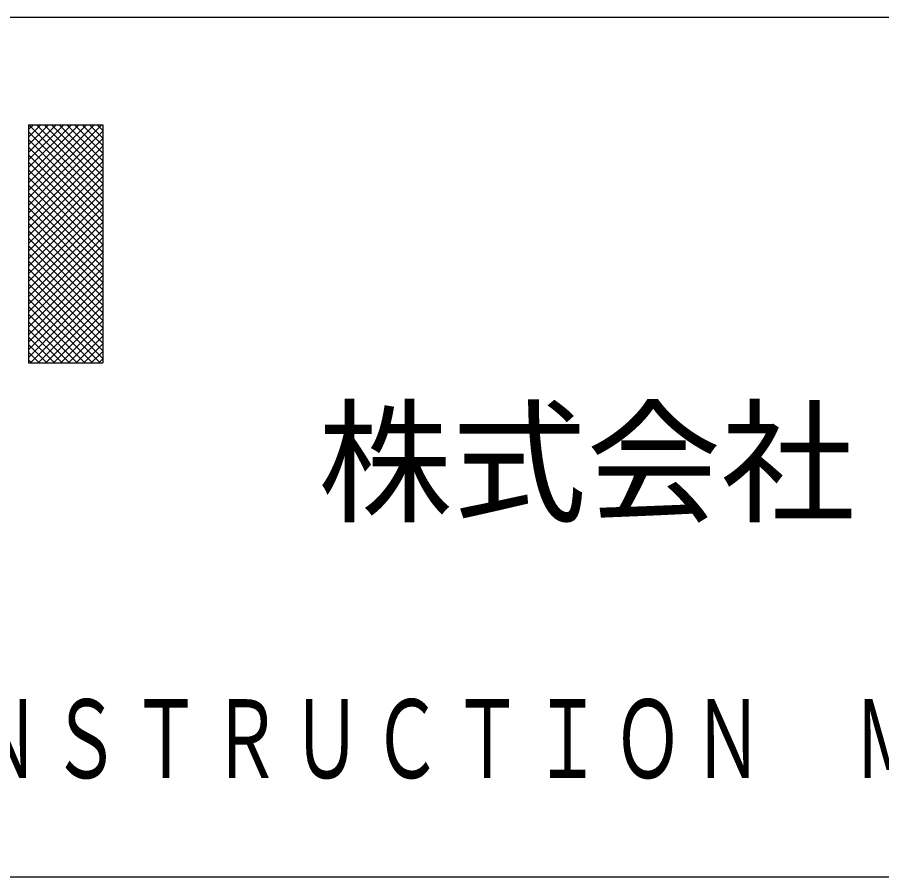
# Model space of a CAD drawing. Units: millimetres on the paper, enlarged 10 times. Extents: x -1375 to 1375, y -973 to 950.
# Drawn here: x -407 to -246.2, y -949.5 to -789.5 of the extents above; entities that cross this region are included whole.
import ezdxf
from ezdxf.enums import TextEntityAlignment as Align

# ---------------------------------------------------------------- set-up
doc = ezdxf.new("R2010")
doc.units = ezdxf.units.MM
doc.header["$LTSCALE"] = 10
doc.layers.add('F-3_太線２', color=7, linetype='Continuous')
doc.layers.add('F-5_固定文字', color=7, linetype='Continuous')
doc.styles.add('ＭＳ ゴシック', font='')
doc.styles.get('ＭＳ ゴシック').set_extended_font_data('MS Gothic')

msp = doc.modelspace()

# ---------------------------------------------------------------- linework, layer by layer
at = {"layer": 'F-3_太線２', "color": 3}
for p, q in [((-1375.33, -789.5), (1374.67, -789.5)), ((-1375.33, -949.5), (1374.67, -949.5))]:
    msp.add_line(p, q, dxfattribs=at)
at = {"layer": 'F-5_固定文字'}
for p, q in [((-404.96, -810.41), (-404.05, -809.5)), ((-404.96, -811.82), (-402.64, -809.5)), ((-404.96, -813.23), (-401.23, -809.5)), ((-404.96, -814.65), (-399.81, -809.5)), ((-404.96, -816.06), (-398.4, -809.5)), ((-404.96, -817.48), (-396.98, -809.5)), ((-404.96, -818.89), (-395.57, -809.5)), ((-404.96, -820.31), (-394.15, -809.5)), ((-404.96, -821.72), (-392.74, -809.5)), ((-404.96, -823.13), (-391.33, -809.5)), ((-404.96, -809.5), (-391.09, -809.5)), ((-404.96, -809.5), (-404.96, -853.86)), ((-404.96, -824.55), (-391.09, -810.68)), ((-404.89, -809.5), (-391.09, -823.3)), ((-403.48, -809.5), (-391.09, -821.89)), ((-402.06, -809.5), (-391.09, -820.47)), ((-400.65, -809.5), (-391.09, -819.06)), ((-399.23, -809.5), (-391.09, -817.64)), ((-397.82, -809.5), (-391.09, -816.23)), ((-396.41, -809.5), (-391.09, -814.82)), ((-394.99, -809.5), (-391.09, -813.4)), ((-393.58, -809.5), (-391.09, -811.99)), ((-392.16, -809.5), (-391.09, -810.57)), ((-391.09, -809.5), (-391.09, -853.86)), ((-404.96, -810.85), (-391.09, -824.71)), ((-404.96, -825.96), (-391.09, -812.09)), ((-404.96, -812.26), (-391.09, -826.13)), ((-404.96, -827.38), (-391.09, -813.51)), ((-404.96, -813.67), (-391.09, -827.54)), ((-404.96, -828.79), (-391.09, -814.92)), ((-404.96, -815.09), (-391.09, -828.96)), ((-404.96, -830.2), (-391.09, -816.34)), ((-404.96, -816.5), (-391.09, -830.37)), ((-404.96, -831.62), (-391.09, -817.75)), ((-404.96, -817.92), (-391.09, -831.79)), ((-404.96, -833.03), (-391.09, -819.16)), ((-404.96, -819.33), (-391.09, -833.2)), ((-404.96, -834.45), (-391.09, -820.58)), ((-404.96, -820.75), (-391.09, -834.61)), ((-404.96, -835.86), (-391.09, -821.99)), ((-404.96, -822.16), (-391.09, -836.03)), ((-404.96, -837.28), (-391.09, -823.41)), ((-404.96, -823.57), (-391.09, -837.44)), ((-404.96, -838.69), (-391.09, -824.82)), ((-404.96, -824.99), (-391.09, -838.86)), ((-404.96, -840.1), (-391.09, -826.24)), ((-404.96, -826.4), (-391.09, -840.27)), ((-404.96, -841.52), (-391.09, -827.65)), ((-404.96, -827.82), (-391.09, -841.69)), ((-404.96, -842.93), (-391.09, -829.06)), ((-404.96, -829.23), (-391.09, -843.1)), ((-404.96, -844.35), (-391.09, -830.48)), ((-404.96, -830.64), (-391.09, -844.51)), ((-404.96, -845.76), (-391.09, -831.89)), ((-404.96, -832.06), (-391.09, -845.93)), ((-404.96, -847.18), (-391.09, -833.31)), ((-404.96, -833.47), (-391.09, -847.34)), ((-404.96, -848.59), (-391.09, -834.72)), ((-404.96, -834.89), (-391.09, -848.76)), ((-404.96, -850), (-391.09, -836.13)), ((-404.96, -836.3), (-391.09, -850.17)), ((-404.96, -851.42), (-391.09, -837.55)), ((-404.96, -837.72), (-391.09, -851.58)), ((-404.96, -852.83), (-391.09, -838.96)), ((-404.96, -839.13), (-391.09, -853)), ((-404.96, -840.54), (-391.64, -853.86)), ((-404.58, -853.86), (-391.09, -840.38)), ((-404.96, -841.96), (-393.05, -853.86)), ((-403.16, -853.86), (-391.09, -841.79)), ((-404.96, -843.37), (-394.47, -853.86)), ((-401.75, -853.86), (-391.09, -843.21)), ((-404.96, -844.79), (-395.88, -853.86)), ((-404.96, -846.2), (-397.3, -853.86)), ((-400.33, -853.86), (-391.09, -844.62)), ((-398.92, -853.86), (-391.09, -846.03)), ((-404.96, -847.62), (-398.71, -853.86)), ((-397.51, -853.86), (-391.09, -847.45)), ((-404.96, -849.03), (-400.13, -853.86)), ((-396.09, -853.86), (-391.09, -848.86)), ((-404.96, -850.44), (-401.54, -853.86)), ((-394.68, -853.86), (-391.09, -850.28)), ((-404.96, -851.86), (-402.95, -853.86)), ((-393.26, -853.86), (-391.09, -851.69)), ((-404.96, -853.27), (-404.37, -853.86)), ((-404.96, -853.86), (-391.09, -853.86)), ((-391.85, -853.86), (-391.09, -853.11))]:
    msp.add_line(p, q, dxfattribs=at)

# ---------------------------------------------------------------- texts
at = {"layer": 'F-5_固定文字', "color": 4, "style": 'ＭＳ ゴシック'}
msp.add_text('株式会社', height=18.33, dxfattribs=at).set_placement((-351.1, -887.03), align=Align.BOTTOM_LEFT)
at = {"layer": 'F-5_固定文字', "color": 4, "insert": (-535.33, -933.28), "char_height": 14.66, "attachment_point": 7, "style": 'ＭＳ ゴシック'}
msp.add_mtext('\\T1.15;\\W0.65;ＫＩＲＩＩ\u3000ＣＯＮＳＴＲＵＣＴＩＯＮ\u3000ＭＡＴＥＲＩＡＬＳ\u3000ＣＯ．，ＬＴＤ．', dxfattribs=at)

doc.saveas('drawing.dxf')
